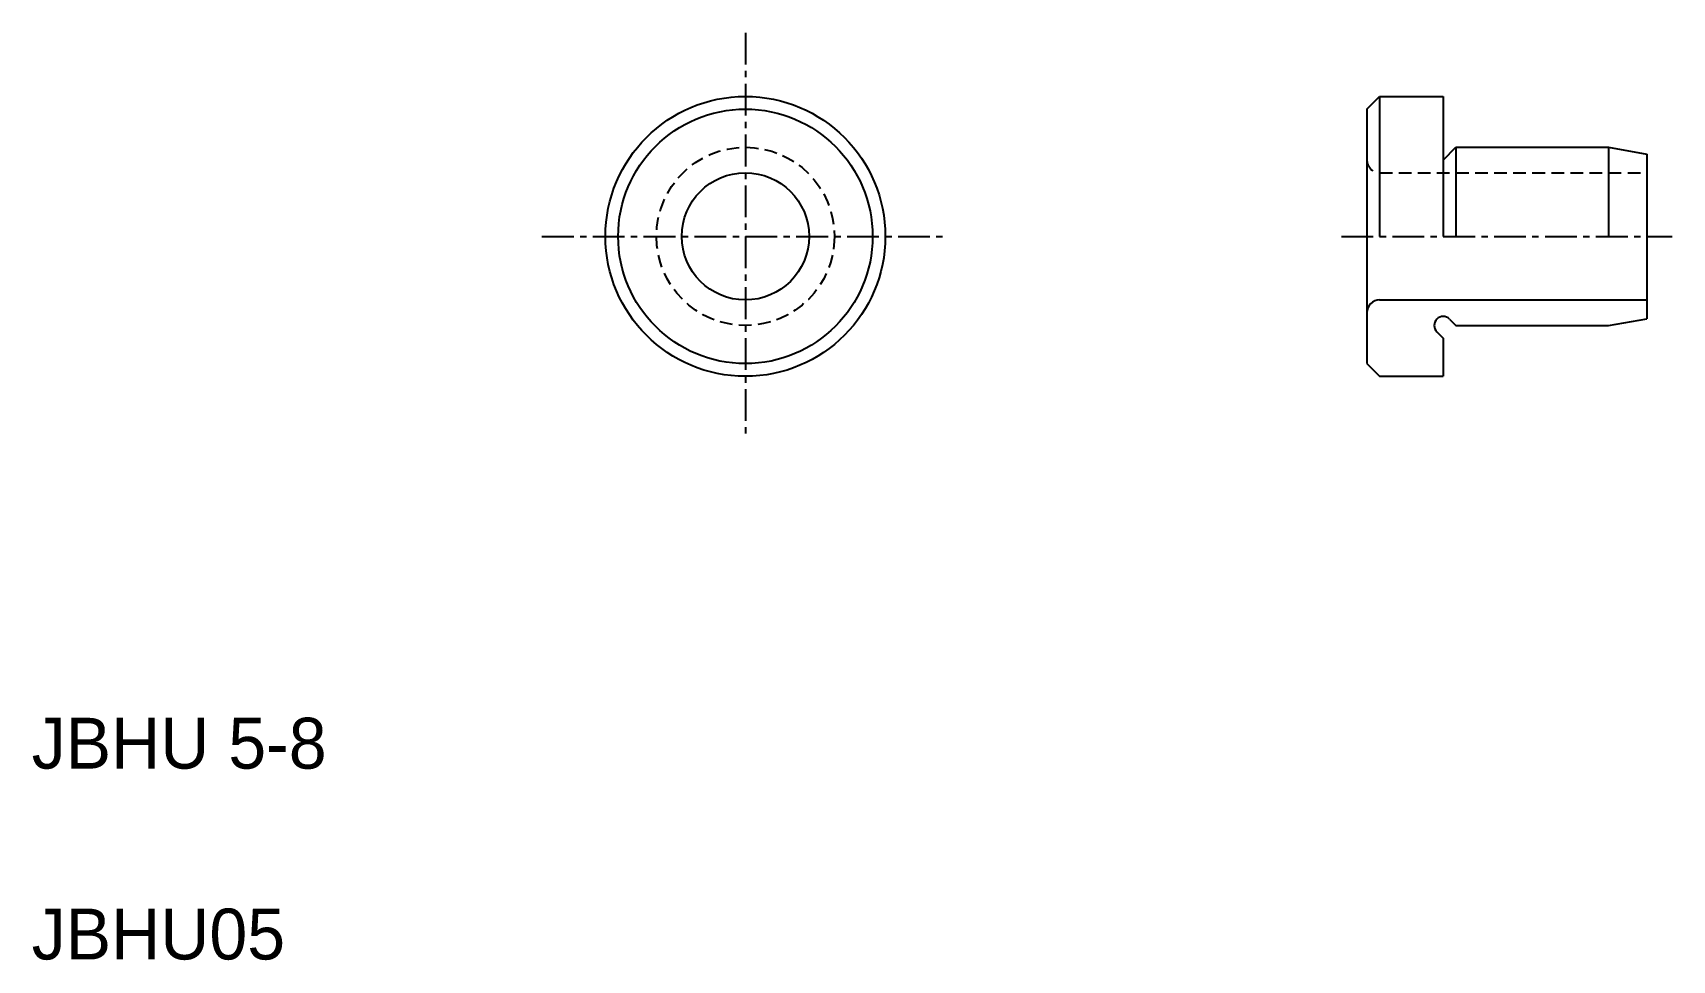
# Model space of a CAD drawing. Extents: x 49.9 to 114.3, y 71.2 to 107.7.
import ezdxf

# ---------------------------------------------------------------- set-up
doc = ezdxf.new("R2010")
doc.units = 0
doc.linetypes.add('CENTER', pattern=[2, 1.25, -0.25, 0.25, -0.25])
doc.linetypes.add('DASHED', pattern=[0.75, 0.5, -0.25])
doc.layers.get('0').update_dxf_attribs({"linetype": 'CONTINUOUS'})
doc.layers.add('CENTER', color=1, linetype='CENTER')

msp = doc.modelspace()

# ---------------------------------------------------------------- linework, layer by layer
at = {"color": 7, "linetype": 'CONTINUOUS'}
for p, q in [((102.345, 104.656), (102.845, 105.156)), ((102.845, 105.156), (102.845, 99.656)), ((102.845, 105.156), (105.345, 105.156)), ((105.345, 105.156), (105.345, 99.656)), ((102.345, 104.656), (102.345, 94.656)), ((105.345, 103.406), (105.345, 103.406)), ((105.345, 103.156), (105.345, 103.156)), ((105.345, 102.656), (105.845, 103.156)), ((105.845, 103.156), (111.845, 103.156)), ((105.845, 103.156), (105.845, 99.656)), ((111.845, 103.156), (111.845, 99.656)), ((111.845, 103.156), (113.345, 102.891)), ((113.345, 102.891), (113.345, 96.42)), ((102.845, 97.156), (113.345, 97.156)), ((105.595, 96.406), (105.845, 96.156)), ((105.845, 96.156), (111.845, 96.156)), ((111.845, 96.156), (113.345, 96.42)), ((105.095, 95.906), (105.345, 95.656)), ((105.345, 95.656), (105.345, 94.156)), ((102.345, 94.656), (102.845, 94.156)), ((102.845, 94.156), (105.345, 94.156))]:
    msp.add_line(p, q, dxfattribs=at)
at = {"color": 3, "linetype": 'DASHED'}
msp.add_line((102.845, 102.156), (113.345, 102.156), dxfattribs=at)
at = {"color": 7, "linetype": 'CONTINUOUS'}
for radius in [5.5, 5, 2.5]:
    msp.add_circle((77.915, 99.656), radius, dxfattribs=at)
at = {"color": 3, "linetype": 'DASHED'}
msp.add_circle((77.915, 99.656), 3.5, dxfattribs=at)
msp.add_arc((102.845, 102.656), 0.5, 179.99999, 270, dxfattribs=at)
at = {"color": 7, "linetype": 'CONTINUOUS'}
for centre, radius, start, end in [((102.845, 96.656), 0.5, 90, 180.00001), ((105.345, 96.156), 0.354, 45, 225)]:
    msp.add_arc(centre, radius, start, end, dxfattribs=at)
at = {"layer": 'CENTER', "color": 1, "linetype": 'CENTER'}
for p, q in [((77.915, 107.656), (77.915, 91.656)), ((69.915, 99.656), (85.915, 99.656)), ((101.345, 99.656), (114.345, 99.656))]:
    msp.add_line(p, q, dxfattribs=at)

# ---------------------------------------------------------------- texts
at = {"color": 7, "linetype": 'CONTINUOUS'}
for s, p in [('JBHU 5-8', (49.862, 78.738)), ('JBHU05', (49.862, 71.238))]:
    msp.add_text(s, height=2, dxfattribs=at).set_placement(p)

doc.saveas('drawing.dxf')
